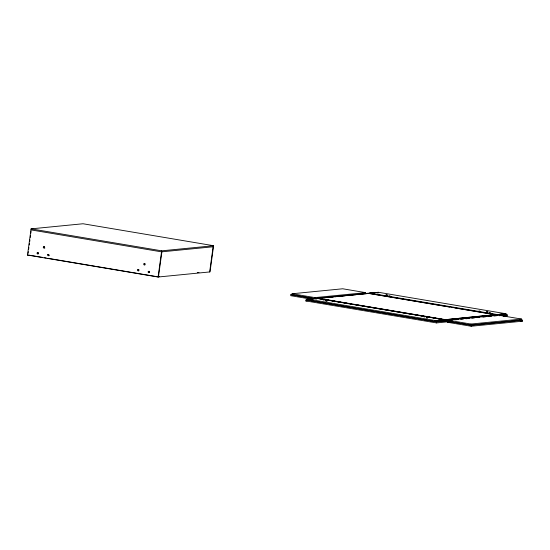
<?xml version="1.0" encoding="UTF-8"?>
<svg xmlns="http://www.w3.org/2000/svg" width="550" height="550" viewBox="0 0 550 550"><rect width="100%" height="100%" fill="white"/><g stroke="black" fill="none" stroke-linecap="round" stroke-linejoin="round"><path stroke-width="0.82" d="M27.5 255.049L31.089 228.862L83.023 223.754L213.606 245.726L210.018 271.913L158.084 277.021L27.5 255.049L30.133 255.303M28.084 253.337L28.318 251.659M28.662 249.143L28.889 247.466M29.233 244.949L29.466 243.272M29.693 241.587L29.927 239.91M30.271 237.394L30.497 235.716M30.841 233.2L31.075 231.522M158.084 277.021L161.672 250.834L213.606 245.726M158.441 276.987L161.886 251.817M209.66 271.947L213.104 246.778M292.545 294.504L290.84 294.676L290.702 295.694L310.159 298.966M365.585 292.634L342.705 288.778L292.077 293.762L291.94 294.779L314.82 298.629L314.964 297.612L365.585 292.634L365.447 293.652M307.395 299.207L316.855 298.533L315.893 298.368L307.395 299.207L307.278 300.059L435.944 321.709L444.441 320.87L445.404 321.035L445.259 322.053L436.466 322.919L305.882 300.946L306.027 299.922L307.622 299.764M308.357 299.365L316.876 298.361L443.623 319.688L435.098 320.691L443.623 319.688M315.776 299.221L315.893 298.368M316.731 299.124L316.848 298.279L368.067 293.239L496.726 314.889L496.609 315.741L494.051 315.989M368.672 293.432L318.161 298.403L322.369 297.99M378.496 292.298L369.016 293.143L378.496 292.298L505.237 313.631L496.719 314.634L505.237 313.631M377.396 293.157L377.513 292.311M435.944 321.709L436.061 320.856L444.558 320.018L444.441 320.87M436.466 322.919L436.611 321.894L445.404 321.035M415.332 314.751L444.902 319.729L495.433 314.593L492.889 315.012M443.699 320.492L445.39 320.774L445.507 319.928L496.726 314.889M448.553 320.726L445.995 320.973L445.857 321.998L447.556 321.826M519.771 319.811L522.5 320.189L522.362 321.214L471.144 326.246L447.459 322.266L447.597 321.241L470.779 325.064L521.4 320.086L521.544 319.062L498.658 315.212L448.03 320.196L447.893 321.214M470.779 325.064L470.917 324.046L521.544 319.062M471.144 326.246L471.281 325.229L522.5 320.189M497.564 315.645L497.681 314.793L506.179 313.961L506.062 314.806L499.263 315.48M504.79 314.518L507.32 314.944L507.176 315.961L503.181 316.353M213.462 246.744L161.528 251.852L30.951 229.879M156.819 276.636L159.349 276.389M197.319 272.656L199.004 272.484M324.053 297.825L328.261 297.413M329.945 297.241L333.314 296.911M334.998 296.746L339.206 296.333M340.89 296.168L345.097 295.756M346.782 295.591L356.043 294.676M357.727 294.511L366.987 293.604M369.978 293.308L378.476 292.469M305.882 300.946L307.484 300.788M444.902 319.729L457.531 318.491M459.216 318.319L491.205 315.178M445.39 320.774L452.224 320.107M454.781 319.853L458.198 319.516M460.756 319.268L463.32 319.014M465.877 318.759L469.294 318.423M471.859 318.175L474.416 317.921M477.833 317.584L479.538 317.419M482.955 317.082L485.513 316.827M488.929 316.498L491.487 316.243M499.324 315.728L507.32 314.944M447.459 322.266L450.017 322.011M31.089 228.862L161.672 250.834M505.216 313.796L506.179 313.961M369.999 293.136L496.739 314.462M496.719 314.634L497.681 314.793M369.518 293.576L449.783 307.086M451.474 307.368L453.166 307.656M454.857 307.938L456.541 308.22M458.232 308.509L495.413 314.765M520.671 320.925L522.362 321.214M292.077 293.762L314.964 297.612M318.189 298.231L444.929 319.557M448.03 320.196L470.917 324.046M320.698 298.829L322.389 299.111M324.074 299.399L348.583 303.524M350.268 303.806L351.959 304.088M353.65 304.377L361.254 305.656M362.945 305.938L364.636 306.226M366.328 306.508L368.012 306.79M369.703 307.079L394.206 311.197M395.897 311.486L397.588 311.768M399.279 312.049L400.971 312.338M402.655 312.62L404.346 312.909M406.038 313.191L410.259 313.899M411.95 314.188L413.641 314.469M316.848 298.279L351.553 304.116M353.244 304.404L445.507 319.928M443.596 319.859L444.558 320.018M290.84 294.676L314.524 298.664M443.465 320.547L445.995 320.973M447.597 321.241L471.281 325.229M308.378 299.2L435.126 320.526M435.098 320.691L436.061 320.856M306.027 299.922L436.611 321.894M30.979 255.447L42.811 257.434M44.495 257.723L46.186 258.005M47.877 258.287L95.191 266.248M96.882 266.537L157.774 276.794M44.894 247.947A0.688 0.646 84.4 0 1 44.055 247.555A0.688 0.646 84.4 0 1 44.412 246.661M49.239 255.64A0.688 0.646 84.4 0 1 48.4 255.248A0.688 0.646 84.4 0 1 48.764 254.354M38.184 253.853A0.688 0.646 84.4 0 1 38.204 252.581M144.897 264.846A0.688 0.646 84.4 0 1 144.911 263.574M138.847 270.813A0.688 0.646 84.4 0 1 138.861 269.445M149.243 272.539A0.688 0.646 84.4 0 1 149.263 271.267M322.891 299.688L324.211 299.894L322.891 299.688M325.793 300.816L327.113 301.015L325.793 300.816M333.451 301.469L334.771 301.675L333.451 301.469M378.386 294.229L379.706 294.436L378.386 294.229M386.045 294.889L387.365 295.089L386.045 294.889M388.953 296.01L390.273 296.216L388.953 296.01M423.39 316.601L424.71 316.807L423.39 316.601M426.291 317.721L427.611 317.928L426.374 317.721M433.95 318.381L435.27 318.581L433.95 318.381M478.885 311.142L480.205 311.348L478.967 311.142M486.544 311.795L487.864 312.001L486.544 311.795M489.452 312.923L490.772 313.122L489.452 312.923M43.429 246.943A0.688 0.646 84.4 0 0 43.849 248.057A0.688 0.646 84.4 0 0 44.543 247.129A0.688 0.646 84.4 0 0 43.429 246.943M47.781 254.636A0.688 0.646 84.4 0 0 48.194 255.75A0.688 0.646 84.4 0 0 48.888 254.822A0.688 0.646 84.4 0 0 47.781 254.636M37.221 252.856A0.688 0.646 84.4 0 0 37.634 253.969A0.688 0.646 84.4 0 0 38.328 253.041A0.688 0.646 84.4 0 0 37.221 252.856M143.928 263.856A0.688 0.646 84.4 0 0 144.347 264.969A0.688 0.646 84.4 0 0 145.042 264.041A0.688 0.646 84.4 0 0 143.928 263.856M148.28 271.549A0.688 0.646 84.4 0 0 148.692 272.663A0.688 0.646 84.4 0 0 149.387 271.734A0.688 0.646 84.4 0 0 148.28 271.549M137.72 269.768A0.688 0.646 84.4 0 0 138.132 270.882A0.688 0.646 84.4 0 0 138.827 269.954A0.688 0.646 84.4 0 0 137.72 269.768"/></g></svg>
